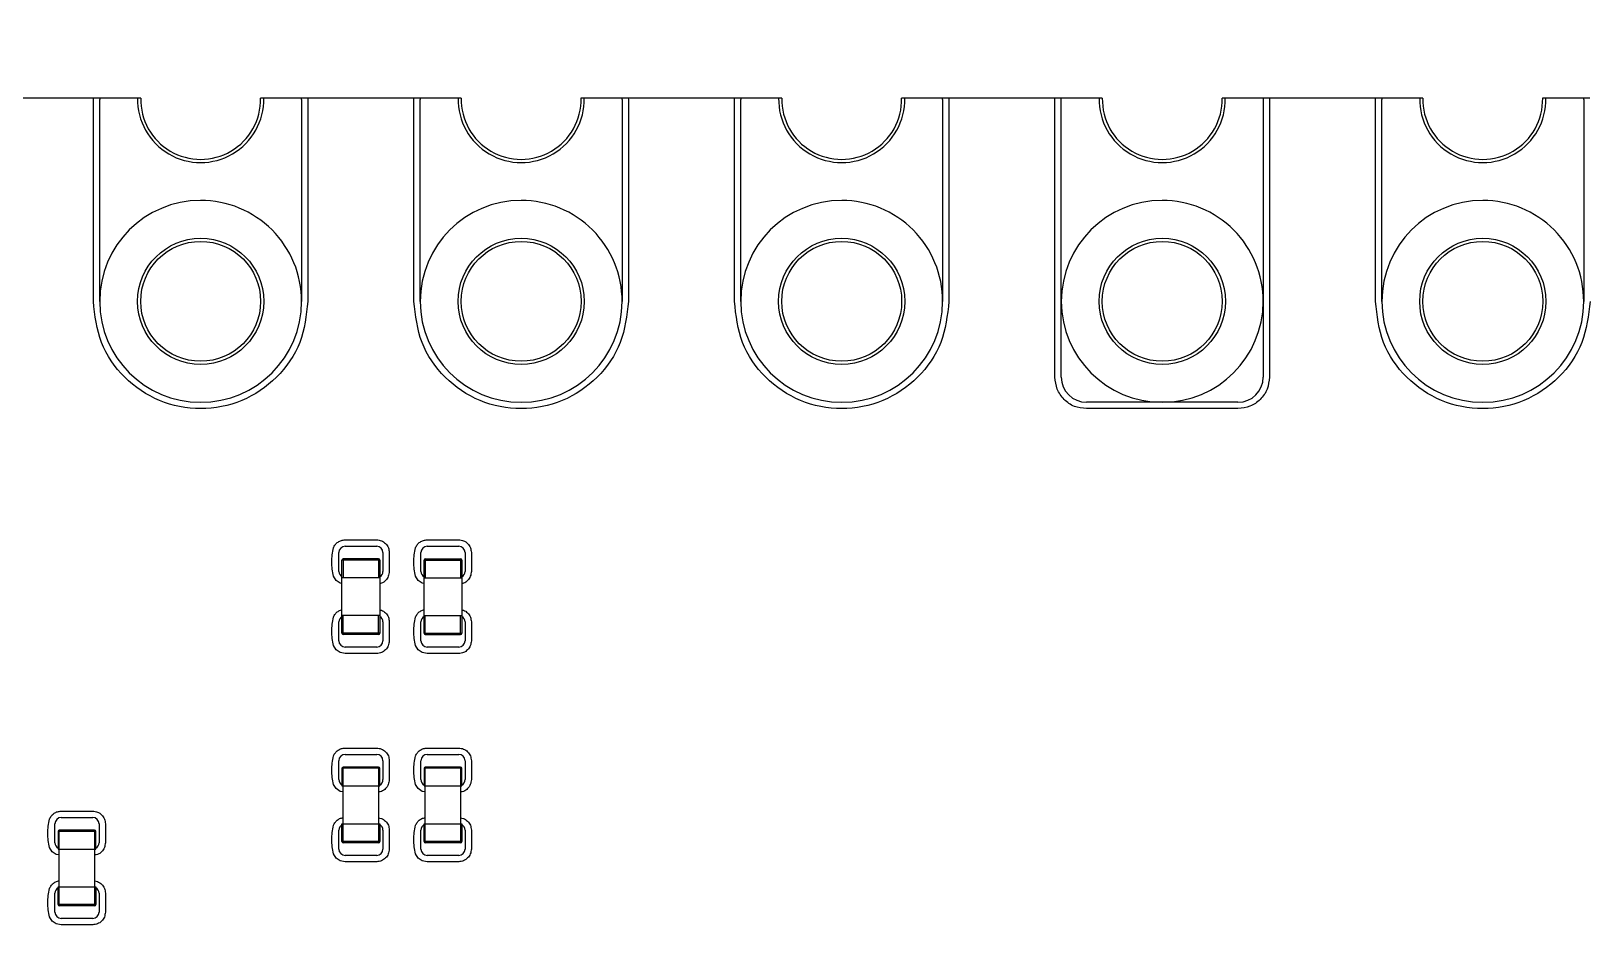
# Model space of a CAD drawing. Header units: millimetres. Extents: x -45 to 54, y -60 to 45.
# Drawn here: x -14.51 to -2.16, y 16.74 to 23.85 of the extents above; entities that cross this region are included whole.
import ezdxf

# ---------------------------------------------------------------- set-up
doc = ezdxf.new("R2010")
doc.units = ezdxf.units.MM

msp = doc.modelspace()

# ---------------------------------------------------------------- linework, layer by layer
at = {"color": 7, "linetype": 'Continuous', "lineweight": 25}
for p, q in [((-14.015, 23.318), (-14.856, 23.318)), ((-14.015, 23.308), (-14.015, 23.318)), ((-14.015, 21.708), (-14.015, 23.308)), ((-13.64, 23.318), (-14.014, 23.318)), ((-13.965, 21.708), (-13.965, 23.308)), ((-12.317, 23.318), (-12.691, 23.318)), ((-12.365, 23.308), (-12.365, 21.708)), ((-11.475, 23.318), (-12.316, 23.318)), ((-12.316, 23.318), (-12.315, 23.308)), ((-12.315, 23.308), (-12.315, 21.708)), ((-11.475, 23.308), (-11.475, 23.318)), ((-11.475, 21.708), (-11.475, 23.308)), ((-11.1, 23.318), (-11.474, 23.318)), ((-11.425, 21.708), (-11.425, 23.308)), ((-9.777, 23.318), (-10.151, 23.318)), ((-9.825, 23.308), (-9.825, 21.708)), ((-8.935, 23.318), (-9.776, 23.318)), ((-9.776, 23.318), (-9.775, 23.308)), ((-9.775, 23.308), (-9.775, 21.708)), ((-8.935, 23.308), (-8.935, 23.318)), ((-8.935, 21.708), (-8.935, 23.308)), ((-8.56, 23.318), (-8.934, 23.318)), ((-8.885, 21.708), (-8.885, 23.308)), ((-7.237, 23.318), (-7.611, 23.318)), ((-7.285, 23.308), (-7.285, 21.708)), ((-6.395, 23.318), (-7.236, 23.318)), ((-7.236, 23.318), (-7.235, 23.308)), ((-7.235, 23.308), (-7.235, 21.708)), ((-6.395, 21.108), (-6.395, 23.318)), ((-6.02, 23.318), (-6.394, 23.318)), ((-6.345, 21.108), (-6.345, 23.318)), ((-4.697, 23.318), (-5.071, 23.318)), ((-4.745, 23.318), (-4.745, 21.108)), ((-3.855, 23.318), (-4.695, 23.318)), ((-4.695, 23.318), (-4.695, 21.108)), ((-3.855, 23.308), (-3.855, 23.318)), ((-3.855, 21.708), (-3.855, 23.308)), ((-3.48, 23.318), (-3.854, 23.318)), ((-3.805, 21.708), (-3.805, 23.308)), ((-2.157, 23.318), (-2.531, 23.318)), ((-2.205, 23.308), (-2.205, 21.708)), ((-4.945, 20.908), (-6.145, 20.908)), ((-4.945, 20.858), (-6.145, 20.858)), ((-12.02, 19.818), (-11.77, 19.818)), ((-12.02, 19.768), (-11.77, 19.768)), ((-11.37, 19.818), (-11.12, 19.818)), ((-11.37, 19.768), (-11.12, 19.768)), ((-12.07, 19.568), (-12.07, 19.718)), ((-11.745, 19.658), (-12.045, 19.658)), ((-12.045, 19.078), (-12.045, 19.658)), ((-12.035, 19.668), (-12.035, 19.518)), ((-11.755, 19.668), (-12.035, 19.668)), ((-11.755, 19.668), (-11.755, 19.518)), ((-11.745, 19.658), (-11.745, 19.078)), ((-11.72, 19.718), (-11.72, 19.568)), ((-11.67, 19.718), (-11.67, 19.568)), ((-11.42, 19.568), (-11.42, 19.718)), ((-11.395, 19.658), (-11.095, 19.658)), ((-11.395, 19.078), (-11.395, 19.658)), ((-11.385, 19.668), (-11.385, 19.518)), ((-11.385, 19.668), (-11.105, 19.668)), ((-11.105, 19.668), (-11.105, 19.518)), ((-11.095, 19.658), (-11.095, 19.078)), ((-11.07, 19.718), (-11.07, 19.568)), ((-11.02, 19.718), (-11.02, 19.568)), ((-12.091, 19.497), (-12.113, 19.53)), ((-11.745, 19.518), (-12.045, 19.518)), ((-11.441, 19.497), (-11.463, 19.53)), ((-11.395, 19.518), (-11.095, 19.518)), ((-12.059, 19.475), (-12.091, 19.497)), ((-12.045, 19.473), (-12.059, 19.475)), ((-11.409, 19.475), (-11.441, 19.497)), ((-11.395, 19.473), (-11.409, 19.475)), ((-12.07, 19.018), (-12.07, 19.168)), ((-11.745, 19.218), (-12.045, 19.218)), ((-12.035, 19.068), (-12.035, 19.218)), ((-11.755, 19.068), (-11.755, 19.218)), ((-11.72, 19.168), (-11.72, 19.018)), ((-11.67, 19.168), (-11.67, 19.018)), ((-11.42, 19.018), (-11.42, 19.168)), ((-11.395, 19.218), (-11.095, 19.218)), ((-11.385, 19.068), (-11.385, 19.218)), ((-11.105, 19.068), (-11.105, 19.218)), ((-11.07, 19.168), (-11.07, 19.018)), ((-11.02, 19.168), (-11.02, 19.018)), ((-11.745, 19.078), (-12.045, 19.078)), ((-11.755, 19.068), (-12.035, 19.068)), ((-11.395, 19.078), (-11.095, 19.078)), ((-11.385, 19.068), (-11.105, 19.068)), ((-12.091, 18.947), (-12.113, 18.98)), ((-12.059, 18.925), (-12.091, 18.947)), ((-12.02, 18.918), (-12.059, 18.925)), ((-11.77, 18.968), (-12.02, 18.968)), ((-11.77, 18.918), (-12.02, 18.918)), ((-11.441, 18.947), (-11.463, 18.98)), ((-11.409, 18.925), (-11.441, 18.947)), ((-11.37, 18.918), (-11.409, 18.925)), ((-11.12, 18.968), (-11.37, 18.968)), ((-11.12, 18.918), (-11.37, 18.918)), ((-12.02, 18.168), (-11.77, 18.168)), ((-11.37, 18.168), (-11.12, 18.168)), ((-12.07, 17.918), (-12.07, 18.068)), ((-12.02, 18.118), (-11.77, 18.118)), ((-11.72, 18.068), (-11.72, 17.918)), ((-11.67, 18.068), (-11.67, 17.918)), ((-11.42, 17.918), (-11.42, 18.068)), ((-11.37, 18.118), (-11.12, 18.118)), ((-11.07, 18.068), (-11.07, 17.918)), ((-11.02, 18.068), (-11.02, 17.918)), ((-11.745, 18.008), (-12.045, 18.008)), ((-12.045, 18.008), (-12.045, 17.868)), ((-11.755, 18.018), (-12.035, 18.018)), ((-12.035, 17.418), (-12.035, 18.018)), ((-11.755, 18.018), (-11.755, 17.418)), ((-11.745, 17.868), (-11.745, 18.008)), ((-11.095, 18.008), (-11.395, 18.008)), ((-11.395, 18.008), (-11.395, 17.868)), ((-11.105, 18.018), (-11.385, 18.018)), ((-11.385, 17.418), (-11.385, 18.018)), ((-11.105, 18.018), (-11.105, 17.418)), ((-11.095, 17.868), (-11.095, 18.008)), ((-12.091, 17.847), (-12.113, 17.88)), ((-12.059, 17.825), (-12.091, 17.847)), ((-12.035, 17.821), (-12.059, 17.825)), ((-12.045, 17.868), (-11.745, 17.868)), ((-11.441, 17.847), (-11.463, 17.88)), ((-11.409, 17.825), (-11.441, 17.847)), ((-11.385, 17.821), (-11.409, 17.825)), ((-11.395, 17.868), (-11.095, 17.868)), ((-14.27, 17.668), (-14.02, 17.668)), ((-14.32, 17.418), (-14.32, 17.568)), ((-14.27, 17.618), (-14.02, 17.618)), ((-13.97, 17.568), (-13.97, 17.418)), ((-13.92, 17.568), (-13.92, 17.418)), ((-12.045, 17.428), (-12.045, 17.568)), ((-12.045, 17.568), (-11.745, 17.568)), ((-11.745, 17.568), (-11.745, 17.428)), ((-11.395, 17.428), (-11.395, 17.568)), ((-11.395, 17.568), (-11.095, 17.568)), ((-11.095, 17.568), (-11.095, 17.428)), ((-13.995, 17.508), (-14.295, 17.508)), ((-14.295, 17.508), (-14.295, 17.368)), ((-14.005, 17.518), (-14.285, 17.518)), ((-14.285, 16.918), (-14.285, 17.518)), ((-14.005, 17.518), (-14.005, 16.918)), ((-13.995, 17.368), (-13.995, 17.508)), ((-12.07, 17.368), (-12.07, 17.518)), ((-11.745, 17.428), (-12.045, 17.428)), ((-11.755, 17.418), (-12.035, 17.418)), ((-11.72, 17.518), (-11.72, 17.368)), ((-11.67, 17.518), (-11.67, 17.368)), ((-11.42, 17.368), (-11.42, 17.518)), ((-11.095, 17.428), (-11.395, 17.428)), ((-11.105, 17.418), (-11.385, 17.418)), ((-11.07, 17.518), (-11.07, 17.368)), ((-11.02, 17.518), (-11.02, 17.368)), ((-14.341, 17.347), (-14.363, 17.38)), ((-14.309, 17.325), (-14.341, 17.347)), ((-14.285, 17.321), (-14.309, 17.325)), ((-14.295, 17.368), (-13.995, 17.368)), ((-12.091, 17.297), (-12.113, 17.33)), ((-12.059, 17.275), (-12.091, 17.297)), ((-11.77, 17.318), (-12.02, 17.318)), ((-11.441, 17.297), (-11.463, 17.33)), ((-11.409, 17.275), (-11.441, 17.297)), ((-11.12, 17.318), (-11.37, 17.318)), ((-12.02, 17.268), (-12.059, 17.275)), ((-11.77, 17.268), (-12.02, 17.268)), ((-11.37, 17.268), (-11.409, 17.275)), ((-11.12, 17.268), (-11.37, 17.268)), ((-14.295, 16.928), (-14.295, 17.068)), ((-14.295, 17.068), (-13.995, 17.068)), ((-13.995, 17.068), (-13.995, 16.928)), ((-14.32, 16.868), (-14.32, 17.018)), ((-13.995, 16.928), (-14.295, 16.928)), ((-13.97, 17.018), (-13.97, 16.868)), ((-13.92, 17.018), (-13.92, 16.868)), ((-14.341, 16.797), (-14.363, 16.83)), ((-14.005, 16.918), (-14.285, 16.918)), ((-14.02, 16.818), (-14.27, 16.818)), ((-14.309, 16.775), (-14.341, 16.797)), ((-14.27, 16.768), (-14.309, 16.775)), ((-14.02, 16.768), (-14.27, 16.768))]:
    msp.add_line(p, q, dxfattribs=at)
for centre, radius in [((-13.165, 21.708), 0.5), ((-13.165, 21.708), 0.475), ((-10.625, 21.708), 0.5), ((-10.625, 21.708), 0.475), ((-8.085, 21.708), 0.5), ((-8.085, 21.708), 0.475), ((-5.545, 21.708), 0.5), ((-5.545, 21.708), 0.475), ((-3.005, 21.708), 0.5), ((-3.005, 21.708), 0.475)]:
    msp.add_circle(centre, radius, dxfattribs=at)
for centre, radius, start, end in [((0, 0), 45, 58.796, 306.9542), ((-13.165, 23.308), 0.8, 179.2838, 180), ((-13.165, 23.308), 0.5, 178.854, 1.146), ((-13.165, 23.308), 0.475, 178.7937, 1.2063), ((-13.165, 23.308), 0.8, 0, 0.7162), ((-10.625, 23.308), 0.8, 179.2838, 180), ((-10.625, 23.308), 0.5, 178.854, 1.146), ((-10.625, 23.308), 0.475, 178.7937, 1.2063), ((-10.625, 23.308), 0.8, 0, 0.7162), ((-8.085, 23.308), 0.8, 179.2838, 180), ((-8.085, 23.308), 0.5, 178.854, 1.146), ((-8.085, 23.308), 0.475, 178.7937, 1.2063), ((-8.085, 23.308), 0.8, 0, 0.7162), ((-5.545, 23.308), 0.5, 178.854, 1.146), ((-5.545, 23.308), 0.475, 178.7937, 1.2063), ((-3.005, 23.308), 0.8, 179.2838, 180), ((-3.005, 23.308), 0.5, 178.854, 1.146), ((-3.005, 23.308), 0.475, 178.7937, 1.2063), ((-3.005, 23.308), 0.8, 0, 0.7162), ((-13.165, 21.708), 0.8, 90.0001, 179.9999), ((-13.165, 21.708), 0.8, 359.9999, 90.0001), ((-10.625, 21.708), 0.8, 90.0001, 179.9999), ((-10.625, 21.708), 0.8, 359.9999, 90.0001), ((-8.085, 21.708), 0.8, 90.0001, 179.9999), ((-8.085, 21.708), 0.8, 359.9999, 90.0001), ((-5.545, 21.708), 0.8, 90, 179.9999), ((-5.545, 21.708), 0.8, 360, 90.0001), ((-3.005, 21.708), 0.8, 90.0001, 179.9999), ((-3.005, 21.708), 0.8, 359.9999, 90.0001), ((-13.165, 21.708), 0.8, 180, 0), ((-10.625, 21.708), 0.8, 180, 0), ((-8.085, 21.708), 0.8, 180, 0), ((-5.545, 21.708), 0.8, 180, 0), ((-3.005, 21.708), 0.8, 180, 0), ((-6.145, 21.108), 0.2, 180.0003, 269.9997), ((-4.945, 21.108), 0.2, 270.0003, 359.9997), ((-12.02, 19.718), 0.05, 90.0013, 179.9987), ((-11.77, 19.718), 0.05, 0.0013, 89.9987), ((-11.37, 19.718), 0.05, 90.0013, 179.9987), ((-11.12, 19.718), 0.05, 0.0013, 89.9987), ((-12.035, 19.658), 0.01, 90, 180), ((-11.755, 19.658), 0.01, 0, 90), ((-11.385, 19.658), 0.01, 90, 180), ((-11.105, 19.658), 0.01, 0, 90), ((-12.02, 19.568), 0.05, 180.0013, 239.9992), ((-11.77, 19.568), 0.05, 300.0008, 359.9987), ((-11.37, 19.568), 0.05, 180.0013, 239.9992), ((-11.12, 19.568), 0.05, 300.0008, 359.9987), ((-12.02, 19.168), 0.05, 120.0008, 179.9987), ((-11.77, 19.168), 0.05, 0.0013, 59.9992), ((-11.37, 19.168), 0.05, 120.0008, 179.9987), ((-11.12, 19.168), 0.05, 0.0013, 59.9992), ((-12.035, 19.078), 0.01, 180, 270), ((-11.755, 19.078), 0.01, 270, 0), ((-11.385, 19.078), 0.01, 180, 270), ((-11.105, 19.078), 0.01, 270, 0), ((-12.02, 19.018), 0.05, 180.0013, 269.9987), ((-11.77, 19.018), 0.05, 270.0013, 359.9987), ((-11.37, 19.018), 0.05, 180.0013, 269.9987), ((-11.12, 19.018), 0.05, 270.0013, 359.9987), ((-12.02, 18.068), 0.05, 90.0013, 179.9987), ((-11.77, 18.068), 0.05, 0.0013, 89.9987), ((-11.37, 18.068), 0.05, 90.0013, 179.9987), ((-11.12, 18.068), 0.05, 0.0013, 89.9987), ((-12.02, 17.918), 0.05, 180.0013, 239.9992), ((-12.035, 18.008), 0.01, 90, 180), ((-11.755, 18.008), 0.01, 0, 90), ((-11.77, 17.918), 0.05, 300.0008, 359.9987), ((-11.37, 17.918), 0.05, 180.0013, 239.9992), ((-11.385, 18.008), 0.01, 90, 180), ((-11.105, 18.008), 0.01, 0, 90), ((-11.12, 17.918), 0.05, 300.0008, 359.9987), ((-14.27, 17.568), 0.05, 90.0013, 179.9987), ((-14.02, 17.568), 0.05, 0.0013, 89.9987), ((-12.02, 17.518), 0.05, 120.0008, 179.9987), ((-11.77, 17.518), 0.05, 0.0013, 59.9992), ((-11.37, 17.518), 0.05, 120.0008, 179.9987), ((-11.12, 17.518), 0.05, 0.0013, 59.9992), ((-14.27, 17.418), 0.05, 180.0013, 239.9992), ((-14.285, 17.508), 0.01, 90, 180), ((-14.005, 17.508), 0.01, 360, 90), ((-14.02, 17.418), 0.05, 300.0008, 359.9987), ((-12.035, 17.428), 0.01, 180, 270), ((-11.755, 17.428), 0.01, 270, 0), ((-11.385, 17.428), 0.01, 180, 270), ((-11.105, 17.428), 0.01, 270, 0), ((-12.02, 17.368), 0.05, 180.0013, 269.9987), ((-11.77, 17.368), 0.05, 270.0013, 359.9987), ((-11.37, 17.368), 0.05, 180.0013, 269.9987), ((-11.12, 17.368), 0.05, 270.0013, 359.9987), ((-14.27, 17.018), 0.05, 120.0008, 179.9987), ((-14.02, 17.018), 0.05, 0.0013, 59.9992), ((-14.285, 16.928), 0.01, 180, 270), ((-14.005, 16.928), 0.01, 270, 360), ((-14.27, 16.868), 0.05, 180.0013, 269.9987), ((-14.02, 16.868), 0.05, 270.0013, 359.9987)]:
    msp.add_arc(centre, radius, start, end, dxfattribs=at)
for points in [[(-12.315, 21.708), (-12.328, 21.597), (-12.354, 21.374), (-12.55, 21.091), (-12.831, 20.902), (-13.165, 20.836), (-13.5, 20.902), (-13.781, 21.091), (-13.977, 21.374), (-14.003, 21.597), (-14.015, 21.708)], [(-9.775, 21.708), (-9.788, 21.597), (-9.814, 21.374), (-10.01, 21.091), (-10.291, 20.902), (-10.625, 20.836), (-10.96, 20.902), (-11.241, 21.091), (-11.437, 21.374), (-11.463, 21.597), (-11.475, 21.708)], [(-7.235, 21.708), (-7.248, 21.597), (-7.274, 21.374), (-7.47, 21.091), (-7.751, 20.902), (-8.085, 20.836), (-8.42, 20.902), (-8.701, 21.091), (-8.897, 21.374), (-8.923, 21.597), (-8.935, 21.708)], [(-2.155, 21.708), (-2.168, 21.597), (-2.194, 21.374), (-2.39, 21.091), (-2.671, 20.902), (-3.005, 20.836), (-3.34, 20.902), (-3.621, 21.091), (-3.817, 21.374), (-3.843, 21.597), (-3.855, 21.708)], [(-12.113, 19.53), (-12.12, 19.567), (-12.133, 19.643), (-12.12, 19.718), (-12.113, 19.756)], [(-11.463, 19.53), (-11.47, 19.567), (-11.483, 19.643), (-11.47, 19.718), (-11.463, 19.756)], [(-12.113, 18.98), (-12.12, 19.017), (-12.133, 19.093), (-12.12, 19.168), (-12.113, 19.206)], [(-11.463, 18.98), (-11.47, 19.017), (-11.483, 19.093), (-11.47, 19.168), (-11.463, 19.206)], [(-12.113, 17.88), (-12.12, 17.917), (-12.133, 17.993), (-12.12, 18.068), (-12.113, 18.106)], [(-11.463, 17.88), (-11.47, 17.917), (-11.483, 17.993), (-11.47, 18.068), (-11.463, 18.106)], [(-14.363, 17.38), (-14.37, 17.417), (-14.383, 17.493), (-14.37, 17.568), (-14.363, 17.606)], [(-12.113, 17.33), (-12.12, 17.367), (-12.133, 17.443), (-12.12, 17.518), (-12.113, 17.556)], [(-11.463, 17.33), (-11.47, 17.367), (-11.483, 17.443), (-11.47, 17.518), (-11.463, 17.556)], [(-14.363, 16.83), (-14.37, 16.867), (-14.383, 16.943), (-14.37, 17.018), (-14.363, 17.056)]]:
    msp.add_open_spline(points, degree=3, dxfattribs=at)
for points, knots in [([(-6.145, 20.858), (-6.178, 20.861), (-6.244, 20.868), (-6.326, 20.927), (-6.384, 21.01), (-6.392, 21.075), (-6.395, 21.108)], [0, 0, 0, 0, 0.24981, 0.500367, 0.750184, 1, 1, 1, 1]), ([(-4.695, 21.108), (-4.699, 21.075), (-4.706, 21.009), (-4.765, 20.927), (-4.847, 20.869), (-4.913, 20.862), (-4.945, 20.858)], [0, 0, 0, 0, 0.24981, 0.500367, 0.750184, 1, 1, 1, 1]), ([(-12.113, 19.756), (-12.108, 19.765), (-12.099, 19.782), (-12.077, 19.802), (-12.05, 19.816), (-12.03, 19.817), (-12.02, 19.818)], [0, 0, 0, 0, 0.248724, 0.499889, 0.748745, 1, 1, 1, 1]), ([(-11.77, 19.818), (-11.757, 19.817), (-11.731, 19.814), (-11.698, 19.79), (-11.674, 19.757), (-11.672, 19.731), (-11.67, 19.718)], [0, 0, 0, 0, 0.248982, 0.49984, 0.748993, 1, 1, 1, 1]), ([(-11.463, 19.756), (-11.458, 19.765), (-11.449, 19.782), (-11.427, 19.802), (-11.4, 19.816), (-11.38, 19.817), (-11.37, 19.818)], [0, 0, 0, 0, 0.248724, 0.499889, 0.748745, 1, 1, 1, 1]), ([(-11.12, 19.818), (-11.107, 19.817), (-11.081, 19.814), (-11.048, 19.79), (-11.024, 19.757), (-11.022, 19.731), (-11.02, 19.718)], [0, 0, 0, 0, 0.248982, 0.49984, 0.748993, 1, 1, 1, 1]), ([(-11.67, 19.568), (-11.672, 19.555), (-11.675, 19.528), (-11.698, 19.496), (-11.723, 19.476), (-11.741, 19.473), (-11.745, 19.473)], [0, 0, 0, 0, 0.297394, 0.597027, 0.894625, 1, 1, 1, 1]), ([(-11.02, 19.568), (-11.022, 19.555), (-11.025, 19.528), (-11.048, 19.496), (-11.073, 19.476), (-11.091, 19.473), (-11.095, 19.473)], [0, 0, 0, 0, 0.297394, 0.597027, 0.894625, 1, 1, 1, 1]), ([(-12.113, 19.206), (-12.108, 19.215), (-12.099, 19.233), (-12.077, 19.252), (-12.058, 19.263), (-12.047, 19.264), (-12.045, 19.264)], [0, 0, 0, 0, 0.316877, 0.636862, 0.953906, 1, 1, 1, 1]), ([(-11.745, 19.263), (-11.741, 19.262), (-11.723, 19.26), (-11.699, 19.24), (-11.674, 19.208), (-11.672, 19.181), (-11.67, 19.168)], [0, 0, 0, 0, 0.102905, 0.402556, 0.700171, 1, 1, 1, 1]), ([(-11.463, 19.206), (-11.458, 19.215), (-11.449, 19.233), (-11.427, 19.252), (-11.408, 19.263), (-11.397, 19.264), (-11.395, 19.264)], [0, 0, 0, 0, 0.316877, 0.636862, 0.953906, 1, 1, 1, 1]), ([(-11.095, 19.263), (-11.091, 19.262), (-11.073, 19.26), (-11.049, 19.24), (-11.024, 19.208), (-11.022, 19.181), (-11.02, 19.168)], [0, 0, 0, 0, 0.102905, 0.402556, 0.700171, 1, 1, 1, 1]), ([(-11.67, 19.018), (-11.672, 19.005), (-11.675, 18.978), (-11.698, 18.946), (-11.731, 18.922), (-11.757, 18.919), (-11.77, 18.918)], [0, 0, 0, 0, 0.248982, 0.49984, 0.748993, 1, 1, 1, 1]), ([(-11.02, 19.018), (-11.022, 19.005), (-11.025, 18.978), (-11.048, 18.946), (-11.081, 18.922), (-11.107, 18.919), (-11.12, 18.918)], [0, 0, 0, 0, 0.248982, 0.49984, 0.748993, 1, 1, 1, 1]), ([(-12.113, 18.106), (-12.108, 18.115), (-12.099, 18.132), (-12.077, 18.152), (-12.05, 18.166), (-12.03, 18.167), (-12.02, 18.168)], [0, 0, 0, 0, 0.248724, 0.499889, 0.748745, 1, 1, 1, 1]), ([(-11.77, 18.168), (-11.757, 18.167), (-11.731, 18.164), (-11.698, 18.14), (-11.674, 18.107), (-11.672, 18.081), (-11.67, 18.068)], [0, 0, 0, 0, 0.248982, 0.49984, 0.748993, 1, 1, 1, 1]), ([(-11.463, 18.106), (-11.458, 18.115), (-11.449, 18.132), (-11.427, 18.152), (-11.4, 18.166), (-11.38, 18.167), (-11.37, 18.168)], [0, 0, 0, 0, 0.248724, 0.499889, 0.748745, 1, 1, 1, 1]), ([(-11.12, 18.168), (-11.107, 18.167), (-11.081, 18.164), (-11.048, 18.14), (-11.024, 18.107), (-11.022, 18.081), (-11.02, 18.068)], [0, 0, 0, 0, 0.248982, 0.49984, 0.748993, 1, 1, 1, 1]), ([(-11.67, 17.918), (-11.672, 17.905), (-11.675, 17.878), (-11.698, 17.846), (-11.726, 17.824), (-11.747, 17.822), (-11.755, 17.821)], [0, 0, 0, 0, 0.275933, 0.553944, 0.830067, 1, 1, 1, 1]), ([(-11.02, 17.918), (-11.022, 17.905), (-11.025, 17.878), (-11.048, 17.846), (-11.076, 17.824), (-11.097, 17.822), (-11.105, 17.821)], [0, 0, 0, 0, 0.275933, 0.553944, 0.830067, 1, 1, 1, 1]), ([(-14.363, 17.606), (-14.358, 17.615), (-14.349, 17.632), (-14.327, 17.652), (-14.3, 17.666), (-14.28, 17.667), (-14.27, 17.668)], [0, 0, 0, 0, 0.2487244, 0.4998887, 0.7487448, 1, 1, 1, 1]), ([(-14.02, 17.668), (-14.007, 17.667), (-13.981, 17.664), (-13.948, 17.64), (-13.924, 17.607), (-13.922, 17.581), (-13.92, 17.568)], [0, 0, 0, 0, 0.248982, 0.49984, 0.748993, 1, 1, 1, 1]), ([(-12.113, 17.556), (-12.108, 17.565), (-12.099, 17.582), (-12.077, 17.602), (-12.055, 17.614), (-12.04, 17.615), (-12.035, 17.616)], [0, 0, 0, 0, 0.285577, 0.573955, 0.859682, 1, 1, 1, 1]), ([(-11.755, 17.615), (-11.748, 17.614), (-11.727, 17.611), (-11.698, 17.59), (-11.674, 17.558), (-11.672, 17.531), (-11.67, 17.518)], [0, 0, 0, 0, 0.1676629, 0.4456833, 0.7218144, 1, 1, 1, 1]), ([(-11.463, 17.556), (-11.458, 17.565), (-11.449, 17.582), (-11.427, 17.602), (-11.405, 17.614), (-11.39, 17.615), (-11.385, 17.616)], [0, 0, 0, 0, 0.285577, 0.573955, 0.859682, 1, 1, 1, 1]), ([(-11.105, 17.615), (-11.098, 17.614), (-11.077, 17.611), (-11.048, 17.59), (-11.024, 17.558), (-11.022, 17.531), (-11.02, 17.518)], [0, 0, 0, 0, 0.167663, 0.445683, 0.721814, 1, 1, 1, 1]), ([(-13.92, 17.418), (-13.922, 17.405), (-13.925, 17.378), (-13.948, 17.346), (-13.976, 17.324), (-13.997, 17.322), (-14.005, 17.321)], [0, 0, 0, 0, 0.275933, 0.553944, 0.830067, 1, 1, 1, 1]), ([(-11.67, 17.368), (-11.672, 17.355), (-11.675, 17.328), (-11.698, 17.296), (-11.731, 17.272), (-11.757, 17.269), (-11.77, 17.268)], [0, 0, 0, 0, 0.248982, 0.49984, 0.748993, 1, 1, 1, 1]), ([(-11.02, 17.368), (-11.022, 17.355), (-11.025, 17.328), (-11.048, 17.296), (-11.081, 17.272), (-11.107, 17.269), (-11.12, 17.268)], [0, 0, 0, 0, 0.248982, 0.49984, 0.748993, 1, 1, 1, 1]), ([(-14.363, 17.056), (-14.358, 17.065), (-14.349, 17.082), (-14.327, 17.102), (-14.305, 17.114), (-14.29, 17.115), (-14.285, 17.116)], [0, 0, 0, 0, 0.285577, 0.573955, 0.859682, 1, 1, 1, 1]), ([(-14.005, 17.115), (-13.998, 17.114), (-13.977, 17.111), (-13.948, 17.09), (-13.924, 17.058), (-13.922, 17.031), (-13.92, 17.018)], [0, 0, 0, 0, 0.167663, 0.445683, 0.721814, 1, 1, 1, 1]), ([(-13.92, 16.868), (-13.922, 16.855), (-13.925, 16.828), (-13.948, 16.796), (-13.981, 16.772), (-14.007, 16.769), (-14.02, 16.768)], [0, 0, 0, 0, 0.2489823, 0.49984, 0.7489931, 1, 1, 1, 1])]:
    msp.add_open_spline(points, degree=3, knots=knots, dxfattribs=at)

doc.saveas('drawing.dxf')
